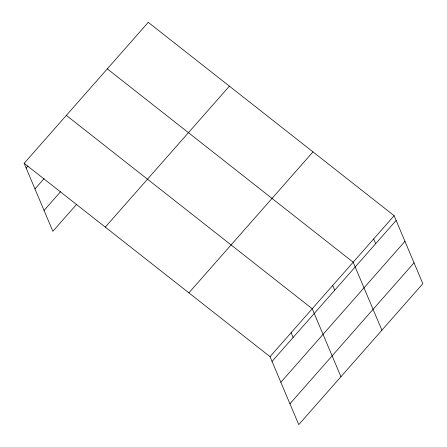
<?xml version="1.0" encoding="UTF-8"?>
<svg xmlns="http://www.w3.org/2000/svg" width="447" height="447" viewBox="0 0 447 447"><rect width="100%" height="100%" fill="white"/><g stroke="black" fill="none" stroke-linecap="round" stroke-linejoin="round"><path stroke-width="0.67" d="M24.155 163.323L148.253 22.35L394.131 215.694L422.845 283.677L298.747 424.65L270.027 356.667L24.155 163.323L52.869 231.306L76.716 204.212M26.161 168.078L27.999 165.993M34.978 188.941L44.147 178.526M44.057 210.442L60.569 191.685M105.291 227.126L229.395 86.154M188.891 292.863L312.989 151.891M270.027 356.667L394.131 215.694M272.039 361.422L396.137 220.449M280.85 382.291L404.954 241.313M289.93 403.786L414.034 262.808M107.302 68.872L353.175 262.216L381.894 330.199M66.346 115.393L312.224 308.737L340.938 376.72M373.653 238.955L375.664 243.71M332.702 285.477L334.708 290.232M291.126 332.702L293.137 337.457"/></g></svg>
